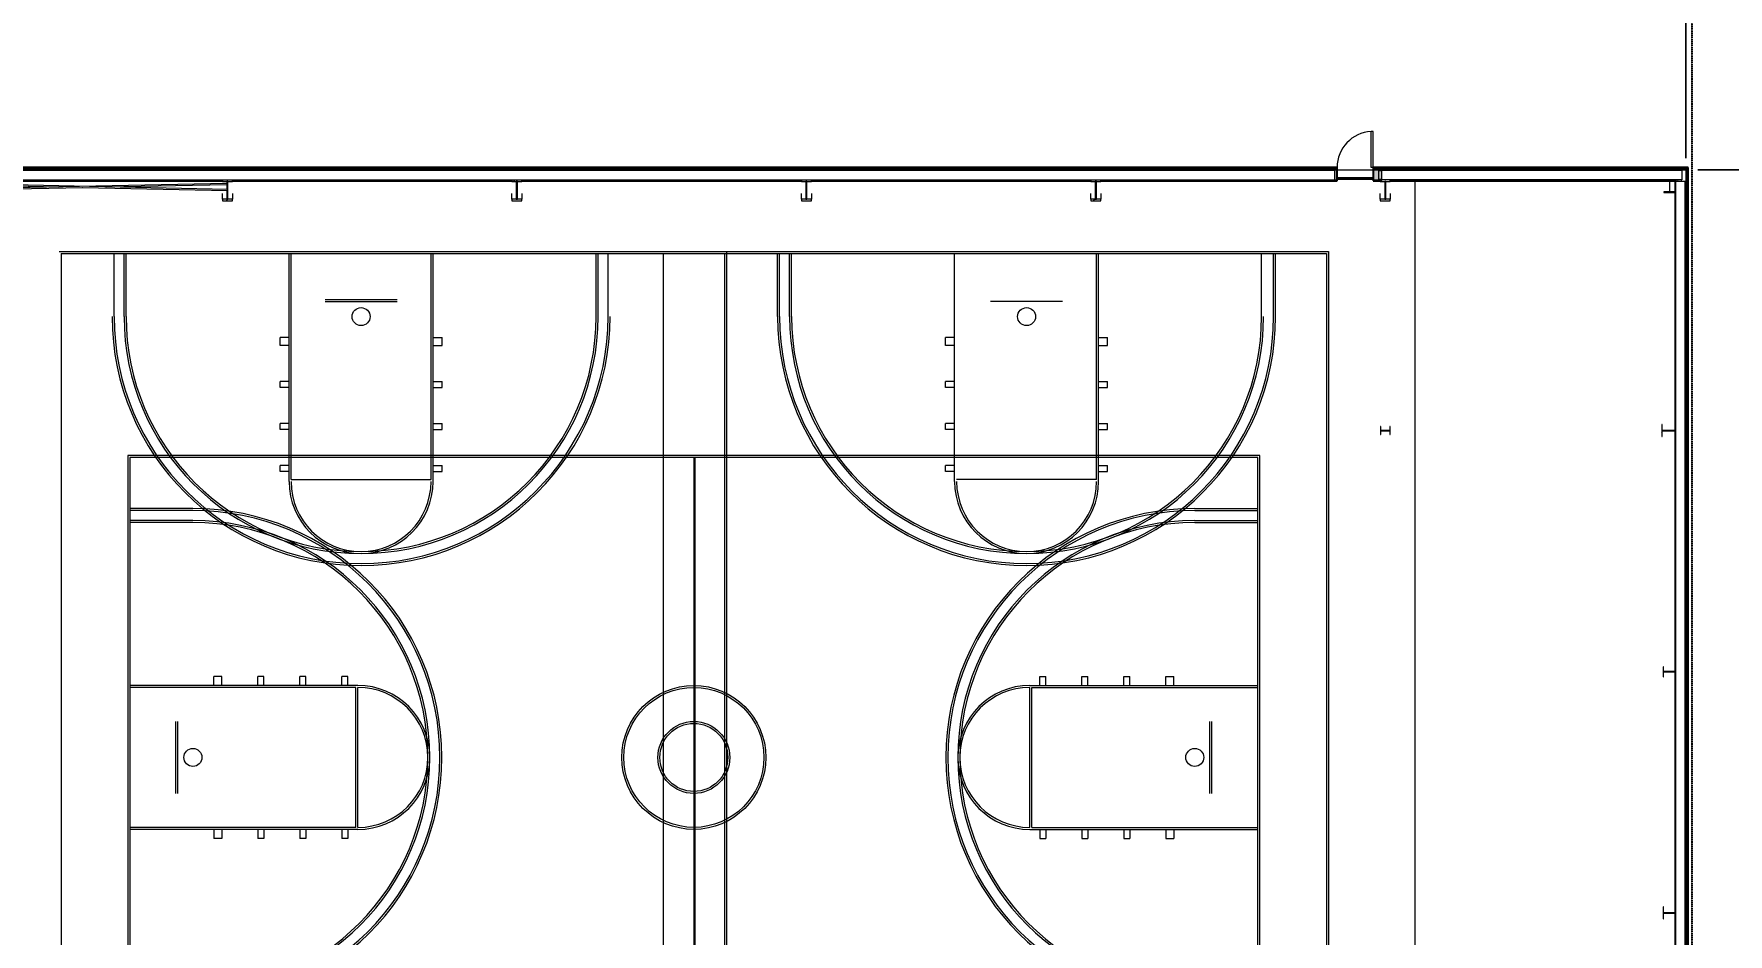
# Model space of a CAD drawing. Header units: inches. Extents: x 1 to 27263, y -26002 to 5769.
# Drawn here: x 24629 to 26324, y -21889 to -20988 of the extents above; entities that cross this region are included whole.
import ezdxf

# ---------------------------------------------------------------- set-up
doc = ezdxf.new("R2010")
doc.units = ezdxf.units.IN
doc.header["$MEASUREMENT"] = 0
doc.linetypes.add('Hidden', pattern=[0.28125, 0.1875, -0.09375])
for name, color, linetype, lineweight in [('A-ANNO-DIMS', 211, 'Continuous', 9), ('A-ANNO-DIMS-256', 211, 'Continuous', 9), ('A-DOOR', 31, 'Continuous', 9), ('A-FLOR', 192, 'Continuous', 9), ('A-FLOR-OTLN', 90, 'Continuous', 9), ('A-PROP-SBCK', 71, 'Hidden', 25), ('A-WALL', 113, 'Continuous', 9), ('A-WALL-PATT', 111, 'Continuous', 25), ('L-SITE-WALL', 31, 'Continuous', 9), ('S-BEAM', 12, 'Continuous', 9), ('S-COLS', 52, 'Continuous', 9)]:
    doc.layers.add(name, color=color, linetype=linetype, lineweight=lineweight)
doc.styles.add('Arial_1', font='arial.ttf', dxfattribs={"height": 23.60479})
doc.dimstyles.new('Linear_-_3_32__Arial_1', dxfattribs={"dimscale": 12, "dimtxt": 24, "dimasz": 2.666667, "dimexe": 2, "dimexo": 1.333333, "dimgap": 1.333333, "dimtad": 1, "dimrnd": 0.25, "dimzin": 1, "dimdsep": 46, "dimlunit": 4, "dimtxsty": 'Arial_1', "dimblk1": 'OBLIQUE', "dimblk2": 'OBLIQUE', "dimsah": 1, "dimcen": 0.09, "dimdle": 2, "dimazin": 0, "dimtfac": 1, "dimtdec": 4, "dimtix": 1, "dimtmove": 0, "dimatfit": 3, "dimfxl": 1, "dimtvp": 1, "dimtfill": 1, "dimfrac": 2, "dimtolj": 1, "dimtzin": 0, "dimarcsym": 2})
pattern_1 = [(161.57, (1.28, 1.28), (-10.24040374, -0.00056827), [0, -72.858, 8.09, 0]), (18.43, (-1.28, 1.28), (-10.24040374, 0.00056827), [0, -72.858, 8.09, 0]), (108.43, (1.28, 1.28), (5.1184649, -25.6019259), [24.282, -56.666]), (71.57, (-1.28, 1.28), (5.1184649, 25.6019259), [24.282, -56.666])]
pattern_2 = [(0, (0, 0), (0, 32), []), (90, (0, 0), (-32, 2e-15), [])]
pattern_3 = [(45, (0, 0), (-25.342707, 25.342707), []), (45, (0, 38.4), (-25.342707, 25.342707), [])]
pattern_4 = [(225, (25691.39, -22360.053), (25.342707, -25.342707), []), (225, (25691.39, -22398.453), (25.342707, -25.342707), [])]
pattern_5 = [(225, (25401.89, -22360.053), (25.342707, -25.342707), []), (225, (25401.89, -22398.453), (25.342707, -25.342707), [])]
pattern_6 = [(225, (24822.89, -22360.053), (25.342707, -25.342707), []), (225, (24822.89, -22398.453), (25.342707, -25.342707), [])]

# ---------------------------------------------------------------- blocks, each defined once
blk = doc.blocks.new('Struct_Xcel_Sports Complex_rvt-1-Site Plan - Phase 1')
at = {"layer": 'A-FLOR', "color": 7}
blk.add_line((25932.8, -21132.3), (25968.8, -21132.3), dxfattribs=at)
at = {"layer": 'L-SITE-WALL', "color": 7}
for p, q in [((25932.8, -21124.3), (25968.8, -21124.3)), ((25968.8, -21132.3), (25932.8, -21132.3))]:
    blk.add_line(p, q, dxfattribs=at)
blk = doc.blocks.new('Girt_Z - 10_D-1263488-Site Plan - Phase 1')
at = {"layer": 'S-BEAM'}
for p, q in [((25930.1, -21124.3), (23040.2, -21124.3)), ((25930.1, -21124.9), (23040.2, -21124.9)), ((25930.1, -21124.9), (23040.2, -21124.9)), ((25930.1, -21124.3), (25930.1, -21124.9)), ((25930.1, -21124.9), (25930.1, -21124.9)), ((25930.1, -21124.9), (25930.1, -21134.1)), ((23040.2, -21134.3), (25930.1, -21134.3)), ((25930.1, -21134.1), (25930.1, -21134.3))]:
    blk.add_line(p, q, dxfattribs=at)
blk = doc.blocks.new('columns and girder2 - one-1334686-Site Plan - Phase 1')
at = {"layer": 'S-BEAM'}
h = blk.add_hatch(dxfattribs=at)
h.set_pattern_fill('FP_16', color=256, style=0, pattern_type=2)
h.set_pattern_definition(pattern_4)
h.paths.add_polyline_path([(5, -0.5), (-5, -0.5), (-5, -2), (5, -2)], flags=0)
h.paths.add_polyline_path([(5, -17), (-5, -17), (-5, -18.5), (5, -18.5)], flags=0)
h.paths.add_polyline_path([(5, -1204.9), (-5, -1204.9), (-5, -1206.4), (5, -1206.4)], flags=0)
h.paths.add_polyline_path([(-5, -1224.3), (-5, -1225.8), (5, -1225.8), (5, -1224.3)], flags=0)
h = blk.add_hatch(dxfattribs=at)
h.set_pattern_fill('FP_16', color=256, style=0, pattern_type=2)
h.set_pattern_definition(pattern_4)
h.paths.add_polyline_path([(0.6, -2), (-0.6, -2), (-0.6, -17), (0.6, -17), (0.6, -14.3)], flags=0)
h.paths.add_polyline_path([(-0.6, -1206.4), (-0.6, -1224.3), (0.6, -1224.3), (0.6, -1206.4)], flags=0)
at = {"layer": 'S-BEAM', "lineweight": 15}
for p, q in [((-5, -0.5), (-5, -2)), ((-5, -2), (5, -2)), ((0.6, -2), (-0.6, -2)), ((-0.6, -2), (-0.6, -17)), ((0.6, -17), (0.6, -2)), ((5, -2), (5, -0.5)), ((5, -17), (-5, -17)), ((-5, -17), (-5, -18.5)), ((-5, -18.5), (5, -18.5)), ((-0.6, -17), (0.6, -17)), ((5, -18.5), (5, -17)), ((5, -1204.9), (-5, -1204.9)), ((-5, -1204.9), (-5, -1206.4)), ((-5, -1206.4), (5, -1206.4)), ((0.6, -1206.4), (-0.6, -1206.4)), ((-0.6, -1206.4), (-0.6, -1224.3)), ((0.6, -1224.3), (0.6, -1206.4)), ((5, -1206.4), (5, -1204.9)), ((5, -1224.3), (-5, -1224.3)), ((-5, -1224.3), (-5, -1225.8)), ((-0.6, -1224.3), (0.6, -1224.3)), ((5, -1225.8), (5, -1224.3))]:
    blk.add_line(p, q, dxfattribs=at)
at = {"layer": 'S-BEAM'}
for p, q in [((-5, -17), (-5, -10.4)), ((5, -10.4), (5, -17)), ((-5, -1212.1), (-5, -1206.4)), ((5, -1206.4), (5, -1212.1))]:
    blk.add_line(p, q, dxfattribs=at)
blk = doc.blocks.new('columns and girder2 - one-V24-Site Plan - Phase 1')
at = {"layer": 'S-BEAM'}
h = blk.add_hatch(dxfattribs=at)
h.set_pattern_fill('FP_17', color=256, style=0, pattern_type=2)
h.set_pattern_definition(pattern_5)
h.paths.add_polyline_path([(5, -0.5), (-5, -0.5), (-5, -2), (5, -2)], flags=0)
h.paths.add_polyline_path([(5, -17), (-5, -17), (-5, -18.5), (5, -18.5)], flags=0)
h.paths.add_polyline_path([(5, -1204.9), (-5, -1204.9), (-5, -1206.4), (5, -1206.4)], flags=0)
h.paths.add_polyline_path([(-5, -1224.3), (-5, -1225.8), (5, -1225.8), (5, -1224.3)], flags=0)
h = blk.add_hatch(dxfattribs=at)
h.set_pattern_fill('FP_17', color=256, style=0, pattern_type=2)
h.set_pattern_definition(pattern_5)
h.paths.add_polyline_path([(0.6, -2), (-0.6, -2), (-0.6, -17), (0.6, -17), (0.6, -14.3)], flags=0)
h.paths.add_polyline_path([(-0.6, -1206.4), (-0.6, -1224.3), (0.6, -1224.3), (0.6, -1206.4)], flags=0)
at = {"layer": 'S-BEAM', "lineweight": 15}
for p, q in [((-5, -0.5), (-5, -2)), ((-5, -2), (5, -2)), ((0.6, -2), (-0.6, -2)), ((-0.6, -2), (-0.6, -17)), ((0.6, -17), (0.6, -2)), ((5, -2), (5, -0.5)), ((5, -17), (-5, -17)), ((-5, -17), (-5, -18.5)), ((-5, -18.5), (5, -18.5)), ((-0.6, -17), (0.6, -17)), ((5, -18.5), (5, -17)), ((5, -1204.9), (-5, -1204.9)), ((-5, -1204.9), (-5, -1206.4)), ((-5, -1206.4), (5, -1206.4)), ((0.6, -1206.4), (-0.6, -1206.4)), ((-0.6, -1206.4), (-0.6, -1224.3)), ((0.6, -1224.3), (0.6, -1206.4)), ((5, -1206.4), (5, -1204.9)), ((5, -1224.3), (-5, -1224.3)), ((-5, -1224.3), (-5, -1225.8)), ((-0.6, -1224.3), (0.6, -1224.3)), ((5, -1225.8), (5, -1224.3))]:
    blk.add_line(p, q, dxfattribs=at)
at = {"layer": 'S-BEAM'}
for p, q in [((-5, -17), (-5, -10.4)), ((5, -10.4), (5, -17)), ((-5, -1212.1), (-5, -1206.4)), ((5, -1206.4), (5, -1212.1))]:
    blk.add_line(p, q, dxfattribs=at)
blk = doc.blocks.new('columns and girder2 - one-V25-Site Plan - Phase 1')
at = {"layer": 'S-BEAM'}
h = blk.add_hatch(dxfattribs=at)
h.set_pattern_fill('FP_18', color=256, style=0, pattern_type=2)
h.set_pattern_definition([(225, (25112.39, -22360.053), (25.342707, -25.342707), []), (225, (25112.39, -22398.453), (25.342707, -25.342707), [])])
h.paths.add_polyline_path([(-4, -0.5), (-5, -0.5), (-5, -2), (5, -2), (5, -0.5)], flags=0)
h.paths.add_polyline_path([(5, -17), (-5, -17), (-5, -18.5), (5, -18.5)], flags=0)
h.paths.add_polyline_path([(5, -1204.9), (-5, -1204.9), (-5, -1206.4), (5, -1206.4)], flags=0)
h.paths.add_polyline_path([(-5, -1224.3), (-5, -1225.8), (5, -1225.8), (5, -1224.3)], flags=0)
at = {"layer": 'S-BEAM', "lineweight": 15}
for p, q in [((-4, -0.5), (-5, -0.5)), ((-5, -0.5), (-5, -2)), ((-5, -2), (5, -2)), ((0.6, -2), (-0.6, -2)), ((-0.6, -2), (-0.6, -17)), ((0.6, -17), (0.6, -2)), ((5, -2), (5, -0.5)), ((5, -17), (-5, -17)), ((-5, -17), (-5, -18.5)), ((-5, -18.5), (5, -18.5)), ((-0.6, -17), (0.6, -17)), ((5, -18.5), (5, -17)), ((5, -1204.9), (-5, -1204.9)), ((-5, -1204.9), (-5, -1206.4)), ((-5, -1206.4), (5, -1206.4)), ((0.6, -1206.4), (-0.6, -1206.4)), ((-0.6, -1206.4), (-0.6, -1224.3)), ((0.6, -1224.3), (0.6, -1206.4)), ((5, -1206.4), (5, -1204.9)), ((5, -1224.3), (-5, -1224.3)), ((-5, -1224.3), (-5, -1225.8)), ((-0.6, -1224.3), (0.6, -1224.3)), ((5, -1225.8), (5, -1224.3))]:
    blk.add_line(p, q, dxfattribs=at)
at = {"layer": 'S-BEAM'}
for p, q in [((-5, -17), (-5, -10.4)), ((5, -10.4), (5, -17)), ((-5, -1212.1), (-5, -1206.4)), ((5, -1206.4), (5, -1212.1))]:
    blk.add_line(p, q, dxfattribs=at)
blk = doc.blocks.new('columns and girder2 - one-V26-Site Plan - Phase 1')
at = {"layer": 'S-BEAM'}
h = blk.add_hatch(dxfattribs=at)
h.set_pattern_fill('FP_19', color=256, style=0, pattern_type=2)
h.set_pattern_definition(pattern_6)
h.paths.add_polyline_path([(5, -0.5), (-5, -0.5), (-5, -2), (5, -2)], flags=0)
h.paths.add_polyline_path([(-5, -17), (-5, -18.5), (5, -18.5), (5, -17)], flags=0)
h.paths.add_polyline_path([(-5, -1204.9), (-5, -1206.4), (5, -1206.4), (5, -1204.9)], flags=0)
h.paths.add_polyline_path([(-5, -1224.3), (-5, -1225.8), (5, -1225.8), (5, -1224.3)], flags=0)
h = blk.add_hatch(dxfattribs=at)
h.set_pattern_fill('FP_19', color=256, style=0, pattern_type=2)
h.set_pattern_definition(pattern_6)
h.paths.add_polyline_path([(-0.6, -2), (-0.6, -17), (0.6, -17), (0.6, -5.7), (0.2, -5.6), (0.2, -5.6), (-0.2, -5.6), (-0.3, -5.4), (-0.2, -4.8), (-0.2, -4.8), (0, -4.7), (0.6, -4.7), (0.6, -2), (0, -2)], flags=0)
h.paths.add_polyline_path([(0, -1206.4), (-0.6, -1206.4), (-0.6, -1224.3), (0.6, -1224.3), (0.6, -1216.2), (-0.1, -1216.2), (-0.3, -1216.1), (-0.3, -1215.5), (-0.3, -1215.4), (0, -1215.2), (0.6, -1215.2), (0.6, -1206.4), (0.3, -1206.4)], flags=0)
at = {"layer": 'S-BEAM', "lineweight": 15}
for p, q in [((-5, -0.5), (-5, -2)), ((-5, -2), (5, -2)), ((0.6, -2), (-0.6, -2)), ((-0.6, -2), (-0.6, -17)), ((0.6, -4.7), (0.6, -2)), ((0.6, -17), (0.6, -5.7)), ((5, -2), (5, -0.5)), ((5, -17), (-5, -17)), ((-5, -17), (-5, -18.5)), ((-5, -18.5), (5, -18.5)), ((-0.6, -17), (0.6, -17)), ((5, -18.5), (5, -17)), ((5, -1204.9), (-5, -1204.9)), ((-5, -1204.9), (-5, -1206.4)), ((-5, -1206.4), (5, -1206.4)), ((0.6, -1206.4), (-0.6, -1206.4)), ((-0.6, -1206.4), (-0.6, -1224.3)), ((0.6, -1215.2), (0.6, -1206.4)), ((0.6, -1224.3), (0.6, -1216.2)), ((5, -1206.4), (5, -1204.9)), ((5, -1224.3), (-5, -1224.3)), ((-5, -1224.3), (-5, -1225.8)), ((-0.6, -1224.3), (0.6, -1224.3)), ((5, -1225.8), (5, -1224.3))]:
    blk.add_line(p, q, dxfattribs=at)
at = {"layer": 'S-BEAM'}
for p, q in [((-5, -17), (-5, -10.4)), ((5, -10.4), (5, -17)), ((-5, -1212.1), (-5, -1206.4)), ((5, -1206.4), (5, -1212.1))]:
    blk.add_line(p, q, dxfattribs=at)
blk = doc.blocks.new('columns and girder2 - one-V33-Site Plan - Phase 1')
at = {"layer": 'S-BEAM'}
h = blk.add_hatch(dxfattribs=at)
h.set_pattern_fill('FP_26', color=256, style=0, pattern_type=2)
h.set_pattern_definition([(225, (25980.89, -22360.053), (25.342707, -25.342707), []), (225, (25980.89, -22398.453), (25.342707, -25.342707), [])])
h.paths.add_polyline_path([(5, -0.5), (-5, -0.5), (-5, -2), (5, -2)], flags=0)
h.paths.add_polyline_path([(-5, -17), (-5, -18.5), (5, -18.5), (5, -17)], flags=0)
h.paths.add_polyline_path([(5, -1204.9), (-5, -1204.9), (-5, -1206.4), (5, -1206.4)], flags=0)
h.paths.add_polyline_path([(3.5, -1224.3), (-5, -1224.3), (-5, -1225.8), (5, -1225.8), (5, -1224.3)], flags=0)
at = {"layer": 'S-BEAM', "lineweight": 15}
for p, q in [((5, -0.5), (-5, -0.5)), ((-5, -0.5), (-5, -2)), ((-5, -2), (5, -2)), ((0.6, -2), (-0.6, -2)), ((-0.6, -2), (-0.6, -17)), ((0.6, -17), (0.6, -2)), ((5, -2), (5, -0.5)), ((5, -17), (-5, -17)), ((-5, -17), (-5, -18.5)), ((-5, -18.5), (5, -18.5)), ((-0.6, -17), (0.6, -17)), ((5, -18.5), (5, -17)), ((5, -1204.9), (-5, -1204.9)), ((-5, -1204.9), (-5, -1206.4)), ((-5, -1206.4), (5, -1206.4)), ((0.6, -1206.4), (-0.6, -1206.4)), ((-0.6, -1206.4), (-0.6, -1224.3)), ((0.6, -1224.3), (0.6, -1206.4)), ((5, -1206.4), (5, -1204.9)), ((5, -1224.3), (-5, -1224.3)), ((-5, -1224.3), (-5, -1225.8)), ((-0.6, -1224.3), (0.6, -1224.3)), ((3.5, -1225.8), (5, -1225.8)), ((5, -1225.8), (5, -1224.3))]:
    blk.add_line(p, q, dxfattribs=at)
at = {"layer": 'S-BEAM'}
for p, q in [((-5, -17), (-5, -10.4)), ((5, -10.4), (5, -17)), ((-5, -1212.1), (-5, -1206.4)), ((5, -1206.4), (5, -1212.1))]:
    blk.add_line(p, q, dxfattribs=at)
blk = doc.blocks.new('Single-Flush - 36_ x 96_-1048073-Site Plan - Phase 1')
at = {"layer": 'A-DOOR', "lineweight": 13}
for p, q in [((16, 6.6), (16, 42.6)), ((18, 42.6), (16, 42.6)), ((18, 6.6), (18, 42.6)), ((18, 6.6), (16, 6.6))]:
    blk.add_line(p, q, dxfattribs=at)
at = {"layer": 'A-DOOR'}
blk.add_arc((18, 6.6), 36.1, 93.1789, 180, dxfattribs=at)
blk = doc.blocks.new('Girt_Z - 10_D-1263507-Site Plan - Phase 1')
at = {"layer": 'S-BEAM'}
for p, q in [((25977.4, -21124.9), (25977.4, -21124.3)), ((25977.4, -21124.3), (26277.3, -21124.3)), ((25977.4, -21134.3), (25977.4, -21124.9)), ((25977.4, -21124.9), (25977.4, -21124.9)), ((26277.3, -21124.9), (25977.4, -21124.9)), ((26277.3, -21124.9), (25977.4, -21124.9)), ((26277.3, -21124.3), (26277.3, -21124.9)), ((26277.3, -21124.9), (26277.3, -21124.9)), ((26277.3, -21124.9), (26277.3, -21134.3)), ((26277.3, -21134.3), (25977.4, -21134.3))]:
    blk.add_line(p, q, dxfattribs=at)
blk = doc.blocks.new('Girt_Z - 10_D-1236892-Site Plan - Phase 1')
at = {"layer": 'S-BEAM'}
for p, q in [((26271.4, -21135.6), (26280.7, -21135.6)), ((26271.4, -22359.6), (26271.4, -21135.6)), ((26280.7, -21135.6), (26280.8, -21135.6)), ((26280.7, -22359.6), (26280.7, -21135.6)), ((26280.8, -21135.6), (26281.4, -21135.6)), ((26280.8, -22359.6), (26280.8, -21135.6)), ((26281.4, -21135.6), (26281.4, -22359.6)), ((26280.7, -22359.6), (26271.4, -22359.6)), ((26280.8, -22359.6), (26280.7, -22359.6)), ((26281.4, -22359.6), (26280.8, -22359.6))]:
    blk.add_line(p, q, dxfattribs=at)
blk = doc.blocks.new('Round Bar - 1_-1262143-Site Plan - Phase 1')
at = {"layer": 'S-BEAM'}
for p, q in [((24822.3, -21137.8), (24533.7, -21143.8)), ((24533.7, -21144.8), (24678.5, -21141.8)), ((24702.2, -21141.3), (24822.3, -21138.8))]:
    blk.add_line(p, q, dxfattribs=at)
for start_param, end_param in [(0, 3.141593), (3.141593, 6.283185)]:
    blk.add_ellipse((24533.7, -21144.3), major_axis=(-0.01, 0.5), ratio=0.802206, start_param=start_param, end_param=end_param, dxfattribs=at)
blk = doc.blocks.new('Round Bar - 1_-1262172-Site Plan - Phase 1')
at = {"layer": 'S-BEAM'}
for p, q in [((24822.9, -21143.8), (24534, -21137.8)), ((24534, -21138.8), (24654.4, -21141.3)), ((24677.9, -21141.8), (24822.9, -21144.8))]:
    blk.add_line(p, q, dxfattribs=at)
for start_param, end_param in [(0, 3.141593), (3.141593, 6.283185)]:
    blk.add_ellipse((24822.9, -21144.3), major_axis=(0.01, 0.5), ratio=0.802206, start_param=start_param, end_param=end_param, dxfattribs=at)
blk = doc.blocks.new('DIMBLOCK82-Site Plan - Phase 1')
at = {"layer": 'A-ANNO-DIMS-256'}
for p, q in [((22781.4, -20883.6), (22781.4, -20384.3)), ((26281.4, -21112.4), (26281.4, -20384.3)), ((22781.4, -20408.3), (26281.4, -20408.3)), ((22781.4, -20408.3), (22781.4, -20883.6)), ((26281.4, -20408.3), (26281.4, -21112.4))]:
    blk.add_line(p, q, dxfattribs=at)
at = {"layer": 'A-ANNO-DIMS-256', "lineweight": 50}
for p, q in [((22781.4, -20408.3), (22797.4, -20392.3)), ((26281.4, -20408.3), (26297.4, -20392.3)), ((22781.4, -20408.3), (22765.4, -20424.3)), ((26281.4, -20408.3), (26265.4, -20424.3))]:
    blk.add_line(p, q, dxfattribs=at)
at = {"layer": 'A-ANNO-DIMS-256', "color": 0, "insert": (24471.4, -20361.7), "char_height": 23.6, "width": 144, "attachment_point": 1, "line_spacing_factor": 0.938532, "style": 'Arial_1', "bg_fill": 3, "box_fill_scale": 1.25, "bg_fill_color": 0, "bg_fill_transparency": 0}
blk.add_mtext('291\' - 8"', dxfattribs=at)
blk = doc.blocks.new('_Oblique')
at = {"color": 0, "linetype": 'ByBlock', "lineweight": -2}
blk.add_line((-0.5, -0.5), (0.5, 0.5), dxfattribs=at)
blk = doc.blocks.new('DIMBLOCK83-Site Plan - Phase 1')
at = {"layer": 'A-ANNO-DIMS-256'}
for p, q in [((26281.4, -21112.4), (26281.4, -20384.3)), ((26281.4, -20408.3), (27031.5, -20408.3)), ((26281.4, -20408.3), (26281.4, -21112.4)), ((27007.5, -20401.7), (27007.5, -20432.3)), ((27007.5, -20408.3), (27007.5, -20401.7))]:
    blk.add_line(p, q, dxfattribs=at)
at = {"layer": 'A-ANNO-DIMS-256', "lineweight": 50}
for p, q in [((26281.4, -20408.3), (26297.4, -20392.3)), ((27007.5, -20408.3), (27023.5, -20392.3)), ((26281.4, -20408.3), (26265.4, -20424.3)), ((27007.5, -20408.3), (26991.5, -20424.3))]:
    blk.add_line(p, q, dxfattribs=at)
at = {"layer": 'A-ANNO-DIMS-256', "color": 0, "insert": (26566.2, -20361.7), "char_height": 23.605, "width": 187.865, "attachment_point": 1, "line_spacing_factor": 0.938532, "style": 'Arial_1', "bg_fill": 3, "box_fill_scale": 1.25, "bg_fill_color": 0, "bg_fill_transparency": 0}
blk.add_mtext('60\' - 6 1/4"', dxfattribs=at)
blk = doc.blocks.new('DIMBLOCK87-Site Plan - Phase 1')
at = {"layer": 'A-ANNO-DIMS-256', "lineweight": 50}
for p, q in [((27239, -21124.3), (27223, -21108.3)), ((27239, -21124.3), (27255, -21140.3)), ((27239, -22798.8), (27223, -22782.8)), ((27239, -22798.8), (27255, -22814.8))]:
    blk.add_line(p, q, dxfattribs=at)
at = {"layer": 'A-ANNO-DIMS-256'}
for p, q in [((26293.3, -21124.3), (27263, -21124.3)), ((27239, -21124.3), (26293.3, -21124.3)), ((27239, -22822.8), (27239, -21124.3)), ((26300.9, -22798.8), (27263, -22798.8)), ((27239, -22798.8), (26300.9, -22798.8))]:
    blk.add_line(p, q, dxfattribs=at)
at = {"layer": 'A-ANNO-DIMS-256', "color": 0, "insert": (27192.3, -22048.9), "char_height": 23.605, "width": 209.575, "attachment_point": 1, "rotation": 90, "line_spacing_factor": 0.938532, "style": 'Arial_1', "bg_fill": 3, "box_fill_scale": 1.25, "bg_fill_color": 0, "bg_fill_transparency": 0}
blk.add_mtext('139\' - 6 1/2"', dxfattribs=at)
blk = doc.blocks.new('DIMBLOCK88-Site Plan - Phase 1')
at = {"layer": 'A-ANNO-DIMS-256'}
for p, q in [((27239, -21124.3), (27239, -19174.2)), ((27023.5, -19198.2), (27263, -19198.2)), ((27239, -19198.2), (27023.5, -19198.2)), ((26293.3, -21124.3), (27263, -21124.3)), ((27239, -21124.3), (26293.3, -21124.3))]:
    blk.add_line(p, q, dxfattribs=at)
at = {"layer": 'A-ANNO-DIMS-256', "lineweight": 50}
for p, q in [((27239, -19198.2), (27223, -19182.2)), ((27239, -19198.2), (27255, -19214.2)), ((27239, -21124.3), (27223, -21108.3)), ((27239, -21124.3), (27255, -21140.3))]:
    blk.add_line(p, q, dxfattribs=at)
at = {"layer": 'A-ANNO-DIMS-256', "color": 0, "insert": (27192.3, -20221.2), "char_height": 23.6, "width": 144, "attachment_point": 1, "rotation": 90, "line_spacing_factor": 0.938532, "style": 'Arial_1', "bg_fill": 3, "box_fill_scale": 1.25, "bg_fill_color": 0, "bg_fill_transparency": 0}
blk.add_mtext('160\' - 6"', dxfattribs=at)

msp = doc.modelspace()

# ---------------------------------------------------------------- hatches: boundary and pattern name
at = {"layer": 'A-WALL-PATT', "lineweight": 9}
h = msp.add_hatch(dxfattribs=at)
h.set_pattern_fill('FP_12', color=256, style=0, pattern_type=2)
h.set_pattern_definition(pattern_2)
h.paths.add_polyline_path([(25981.015225, -21124.30281), (25981.015225, -21123.30281), (25968.765225, -21123.30281), (25968.765225, -21124.30281), (25977.405225, -21124.30281)], flags=0)
h.paths.add_polyline_path([(22771.389225, -21124.30281), (22773.390225, -21124.30281), (22773.390225, -21123.30281), (22770.639225, -21123.30281), (22770.639225, -21124.30281)], flags=0)
h.paths.add_polyline_path([(22791.390225, -21124.30281), (22847.765225, -21124.30281), (22847.765225, -21123.30281), (22781.390225, -21123.30281), (22781.390225, -21124.30281)], flags=0)
h.paths.add_polyline_path([(23037.515225, -21124.30281), (25932.765225, -21124.30281), (25932.765225, -21123.30281), (23037.515225, -21123.30281)], flags=0)
h.paths.add_polyline_path([(22919.765225, -21124.30281), (22929.515225, -21124.30281), (22929.515225, -21123.30281), (22919.765225, -21123.30281)], flags=0)
h = msp.add_hatch(dxfattribs=at)
h.set_pattern_fill('FP_10', color=256, style=0, pattern_type=2)
h.set_pattern_definition(pattern_1)
h.paths.add_polyline_path([(22773.390225, -21134.30281), (22773.390225, -21124.30281), (22771.389225, -21124.30281), (22771.389225, -21134.30281)], flags=0)
h.paths.add_polyline_path([(22919.765225, -21134.30281), (22929.515225, -21134.30281), (22929.515225, -21124.30281), (22919.765225, -21124.30281)], flags=0)
h.paths.add_polyline_path([(23040.155225, -21134.30281), (23040.155225, -21124.30281), (23037.515225, -21124.412185), (23037.515226, -21134.30281)], flags=0)
h.paths.add_polyline_path([(22847.765225, -21134.30281), (22847.765225, -21124.30281), (22842.125225, -21124.412185), (22842.125225, -21134.30281)], flags=0)
h.paths.add_polyline_path([(25968.765225, -21134.30281), (25977.405225, -21134.193437), (25977.405225, -21124.302812), (25968.765228, -21124.302812), (25968.765225, -21134.193437)], flags=0)
h.paths.add_polyline_path([(22791.390225, -21134.30281), (22791.390225, -21124.30281), (22781.390225, -21124.30281), (22781.390225, -21134.30281)], flags=0)
h.paths.add_polyline_path([(25932.765225, -21134.30281), (25932.765225, -21124.30281), (25930.125225, -21124.412185), (25930.125225, -21134.30281)], flags=0)
h = msp.add_hatch(dxfattribs=at)
h.set_pattern_fill('FP_12', color=256, style=0, pattern_type=2)
h.set_pattern_definition(pattern_2)
h.paths.add_polyline_path([(26282.390225, -21124.30281), (26282.390225, -21123.30281), (25981.015225, -21123.30281), (25981.015225, -21124.30281), (26281.390225, -21124.30281)], flags=0)
h = msp.add_hatch(dxfattribs=at)
h.set_pattern_fill('FP_10', color=256, style=0, pattern_type=2)
h.set_pattern_definition(pattern_1)
h.paths.add_polyline_path([(26281.390225, -21134.30281), (26281.390225, -21124.30281), (26277.265225, -21124.412187), (26277.265225, -21134.30281), (26279.947749, -21134.30281)], flags=0)
h = msp.add_hatch(dxfattribs=at)
h.set_pattern_fill('FP_12', color=256, style=0, pattern_type=2)
h.set_pattern_definition(pattern_2)
h.paths.add_polyline_path([(26281.390225, -22233.67781), (26282.390225, -22233.67781), (26282.390225, -21124.30281), (26281.390225, -21124.30281), (26281.390225, -21700.602101)], flags=0)
h = msp.add_hatch(dxfattribs=at)
h.set_pattern_fill('FP_10', color=256, style=0, pattern_type=2)
h.set_pattern_definition(pattern_1)
h.paths.add_polyline_path([(26281.28085, -21135.55281), (26281.390225, -21135.55281), (26281.390225, -21134.30281), (26271.390225, -21134.302812), (26271.4996, -21135.55281), (26281.269448, -21135.55281)], flags=0)
at = {"layer": 'S-COLS'}
h = msp.add_hatch(dxfattribs=at)
h.set_pattern_fill('FP_8', color=256, style=0, pattern_type=2)
h.set_pattern_definition(pattern_3)
h.paths.add_polyline_path([(25974.015225, -21134.30281), (25976.905225, -21134.302808), (25976.777524, -21133.994512), (25976.469225, -21133.86681), (25974.541225, -21133.561445), (25974.541225, -21125.044176), (25976.777524, -21124.611109), (25976.905225, -21124.30281), (25974.015225, -21124.30281)], flags=0)
h = msp.add_hatch(dxfattribs=at)
h.set_pattern_fill('FP_8', color=256, style=0, pattern_type=2)
h.set_pattern_definition(pattern_3)
h.paths.add_polyline_path([(26259.390225, -21146.80281), (26271.390225, -21146.80281), (26271.390225, -21146.369217), (26266.226163, -21146.369217), (26265.737265, -21146.166708), (26265.534757, -21145.67781), (26265.534757, -21135.42781), (26265.737265, -21134.938912), (26266.226163, -21134.736404), (26271.390225, -21134.736404), (26271.390203, -21134.302812), (26259.390225, -21134.302812), (26259.390225, -21134.736404), (26264.554288, -21134.736404), (26265.043186, -21134.938912), (26265.245694, -21135.42781), (26265.245694, -21145.67781), (26265.043186, -21146.166708), (26264.554288, -21146.369217), (26259.390225, -21146.369217)], flags=0)
h = msp.add_hatch(dxfattribs=at)
h.set_pattern_fill('FP_8', color=256, style=0, pattern_type=2)
h.set_pattern_definition(pattern_3)
h.paths.add_polyline_path([(26257.390225, -21391.05281), (26257.823819, -21391.05281), (26257.823819, -21385.888748), (26258.026327, -21385.39985), (26258.515225, -21385.197342), (26270.265225, -21385.197342), (26270.754123, -21385.39985), (26270.956632, -21385.888748), (26270.956632, -21391.05281), (26271.390225, -21391.05281), (26271.390225, -21379.05281), (26270.956632, -21379.05281), (26270.956632, -21384.216873), (26270.754123, -21384.705771), (26270.265225, -21384.908279), (26258.515225, -21384.908279), (26258.026327, -21384.705771), (26257.823819, -21384.216873), (26257.823819, -21379.05281), (26257.390225, -21379.05281)], flags=0)
h = msp.add_hatch(dxfattribs=at)
h.set_pattern_fill('FP_8', color=256, style=0, pattern_type=2)
h.set_pattern_definition(pattern_3)
h.paths.add_polyline_path([(26270.956632, -21631.30281), (26271.390225, -21631.30281), (26271.390225, -21621.30281), (26270.956632, -21621.30281), (26270.956632, -21625.466873), (26270.754123, -21625.955771), (26270.265225, -21626.158279), (26259.765225, -21626.158279), (26259.276327, -21625.955771), (26259.073819, -21625.466873), (26259.073819, -21621.30281), (26258.640225, -21621.30281), (26258.640225, -21631.30281), (26259.073819, -21631.30281), (26259.073819, -21627.138748), (26259.276327, -21626.64985), (26259.765225, -21626.447342), (26270.265225, -21626.447342), (26270.754123, -21626.64985), (26270.956632, -21627.138748)], flags=0)

# ---------------------------------------------------------------- linework, layer by layer
at = {"layer": 'A-FLOR'}
for p, q in [((25968.765225, -21133.80281), (25932.765225, -21133.80281)), ((26010.640225, -22266.05281), (26010.640225, -21135.05281))]:
    msp.add_line(p, q, dxfattribs=at)
at = {"layer": 'A-FLOR-OTLN'}
for p, q in [((24654.611661, -21206.05281), (25924.16879, -21206.05281)), ((24656.611661, -21208.05281), (24656.611661, -22216.05281)), ((24656.611661, -21208.05281), (25922.16879, -21208.05281)), ((24709.611661, -21271.05281), (24709.611661, -21208.05281)), ((24719.611661, -21271.05281), (24719.611661, -21208.05281)), ((24721.611661, -21271.05281), (24721.611661, -21208.05281)), ((24884.611661, -21436.05281), (24884.611661, -21208.05281)), ((24886.611661, -21434.05281), (24886.611661, -21208.05281)), ((25026.611661, -21434.05281), (25026.611661, -21208.05281)), ((25028.611661, -21436.05281), (25028.611661, -21208.05281)), ((25191.611661, -21271.05281), (25191.611661, -21208.05281)), ((25193.611661, -21271.05281), (25193.611661, -21208.05281)), ((25203.611661, -21271.05281), (25203.611661, -21208.05281)), ((25258.611661, -21208.05281), (25258.611661, -22216.05281)), ((25320.16879, -21208.05281), (25320.16879, -22216.05281)), ((25322.16879, -21206.05281), (25322.16879, -22218.05281)), ((25373.16879, -21271.05281), (25373.16879, -21208.05281)), ((25375.16879, -21271.05281), (25375.16879, -21208.05281)), ((25385.16879, -21271.05281), (25385.16879, -21208.05281)), ((25387.16879, -21271.05281), (25387.16879, -21208.05281)), ((25550.16879, -21436.05281), (25550.16879, -21208.05281)), ((25692.16879, -21434.05281), (25692.16879, -21208.05281)), ((25694.16879, -21436.05281), (25694.16879, -21208.05281)), ((25857.16879, -21271.05281), (25857.16879, -21208.05281)), ((25869.16879, -21271.05281), (25869.16879, -21208.05281)), ((25871.16879, -21271.05281), (25871.16879, -21208.05281)), ((25922.16879, -21208.05281), (25922.16879, -22216.05281)), ((25924.16879, -21206.05281), (25924.16879, -22218.05281)), ((24920.611661, -21254.05281), (24992.611661, -21254.05281)), ((24920.611661, -21256.05281), (24992.611661, -21256.05281)), ((25658.16879, -21256.05281), (25586.16879, -21256.05281)), ((24884.611661, -21292.05281), (24875.611661, -21292.05281)), ((24875.611661, -21300.05281), (24875.611661, -21292.05281)), ((25028.611661, -21292.05281), (25037.611661, -21292.05281)), ((25037.611661, -21300.05281), (25037.611661, -21292.05281)), ((25550.16879, -21292.05281), (25541.16879, -21292.05281)), ((25541.16879, -21300.05281), (25541.16879, -21292.05281)), ((25694.16879, -21292.05281), (25703.16879, -21292.05281)), ((25703.16879, -21300.05281), (25703.16879, -21292.05281)), ((24884.611661, -21300.05281), (24875.611661, -21300.05281)), ((25028.611661, -21300.05281), (25037.611661, -21300.05281)), ((25550.16879, -21300.05281), (25541.16879, -21300.05281)), ((25694.16879, -21300.05281), (25703.16879, -21300.05281)), ((24884.611661, -21336.05281), (24875.611661, -21336.05281)), ((24875.611661, -21342.05281), (24875.611661, -21336.05281)), ((24884.611661, -21342.05281), (24875.611661, -21342.05281)), ((25028.611661, -21336.05281), (25037.611661, -21336.05281)), ((25028.611661, -21342.05281), (25037.611661, -21342.05281)), ((25037.611661, -21342.05281), (25037.611661, -21336.05281)), ((25550.16879, -21336.05281), (25541.16879, -21336.05281)), ((25541.16879, -21342.05281), (25541.16879, -21336.05281)), ((25550.16879, -21342.05281), (25541.16879, -21342.05281)), ((25694.16879, -21336.05281), (25703.16879, -21336.05281)), ((25694.16879, -21342.05281), (25703.16879, -21342.05281)), ((25703.16879, -21342.05281), (25703.16879, -21336.05281)), ((24884.611661, -21378.05281), (24875.611661, -21378.05281)), ((24875.611661, -21384.05281), (24875.611661, -21378.05281)), ((25028.611661, -21378.05281), (25037.611661, -21378.05281)), ((25037.611661, -21384.05281), (25037.611661, -21378.05281)), ((25550.16879, -21378.05281), (25541.16879, -21378.05281)), ((25541.16879, -21384.05281), (25541.16879, -21378.05281)), ((25694.16879, -21378.05281), (25703.16879, -21378.05281)), ((25703.16879, -21384.05281), (25703.16879, -21378.05281)), ((24884.611661, -21384.05281), (24875.611661, -21384.05281)), ((25028.611661, -21384.05281), (25037.611661, -21384.05281)), ((25550.16879, -21384.05281), (25541.16879, -21384.05281)), ((25694.16879, -21384.05281), (25703.16879, -21384.05281)), ((25855.390225, -21410.05281), (24723.390225, -21410.05281)), ((24723.390225, -21410.05281), (24723.390225, -22014.05281)), ((24725.390225, -21412.05281), (24725.390225, -22012.05281)), ((25853.390225, -21412.05281), (24725.390225, -21412.05281)), ((25289.390225, -21412.05281), (25289.390225, -22012.05281)), ((25290.390225, -21412.05281), (25290.390225, -22012.05281)), ((25853.390225, -22012.05281), (25853.390225, -21412.05281)), ((25855.390225, -22014.05281), (25855.390225, -21410.05281)), ((24884.611661, -21420.05281), (24875.611661, -21420.05281)), ((24875.611661, -21426.05281), (24875.611661, -21420.05281)), ((24884.611661, -21426.05281), (24875.611661, -21426.05281)), ((25028.611661, -21420.05281), (25037.611661, -21420.05281)), ((25028.611661, -21426.05281), (25037.611661, -21426.05281)), ((25037.611661, -21426.05281), (25037.611661, -21420.05281)), ((25550.16879, -21420.05281), (25541.16879, -21420.05281)), ((25541.16879, -21426.05281), (25541.16879, -21420.05281)), ((25550.16879, -21426.05281), (25541.16879, -21426.05281)), ((25694.16879, -21420.05281), (25703.16879, -21420.05281)), ((25694.16879, -21426.05281), (25703.16879, -21426.05281)), ((25703.16879, -21426.05281), (25703.16879, -21420.05281)), ((24886.611661, -21434.05281), (25026.611661, -21434.05281)), ((25692.16879, -21434.05281), (25552.16879, -21434.05281)), ((24788.390225, -21463.05281), (24725.390225, -21463.05281)), ((24788.390225, -21465.05281), (24725.390225, -21465.05281)), ((25790.390225, -21463.05281), (25853.390225, -21463.05281)), ((25790.390225, -21465.05281), (25853.390225, -21465.05281)), ((24788.390225, -21475.05281), (24725.390225, -21475.05281)), ((24788.390225, -21477.05281), (24725.390225, -21477.05281)), ((25790.390225, -21475.05281), (25853.390225, -21475.05281)), ((25790.390225, -21477.05281), (25853.390225, -21477.05281)), ((24809.390225, -21640.05281), (24809.390225, -21631.05281)), ((24817.390225, -21631.05281), (24809.390225, -21631.05281)), ((24817.390225, -21640.05281), (24817.390225, -21631.05281)), ((24853.390225, -21640.05281), (24853.390225, -21631.05281)), ((24859.390225, -21631.05281), (24853.390225, -21631.05281)), ((24859.390225, -21640.05281), (24859.390225, -21631.05281)), ((24895.390225, -21640.05281), (24895.390225, -21631.05281)), ((24901.390225, -21631.05281), (24895.390225, -21631.05281)), ((24901.390225, -21640.05281), (24901.390225, -21631.05281)), ((24937.390225, -21640.05281), (24937.390225, -21631.05281)), ((24943.390225, -21631.05281), (24937.390225, -21631.05281)), ((24943.390225, -21640.05281), (24943.390225, -21631.05281)), ((25635.390225, -21631.05281), (25641.390225, -21631.05281)), ((25635.390225, -21640.05281), (25635.390225, -21631.05281)), ((25641.390225, -21640.05281), (25641.390225, -21631.05281)), ((25677.390225, -21631.05281), (25683.390225, -21631.05281)), ((25677.390225, -21640.05281), (25677.390225, -21631.05281)), ((25683.390225, -21640.05281), (25683.390225, -21631.05281)), ((25719.390225, -21631.05281), (25725.390225, -21631.05281)), ((25719.390225, -21640.05281), (25719.390225, -21631.05281)), ((25725.390225, -21640.05281), (25725.390225, -21631.05281)), ((25761.390225, -21631.05281), (25769.390225, -21631.05281)), ((25761.390225, -21640.05281), (25761.390225, -21631.05281)), ((25769.390225, -21640.05281), (25769.390225, -21631.05281)), ((24953.390225, -21640.05281), (24725.390225, -21640.05281)), ((24951.390225, -21642.05281), (24725.390225, -21642.05281)), ((24951.390225, -21782.05281), (24951.390225, -21642.05281)), ((24953.390225, -21782.05281), (24953.390225, -21642.05281)), ((25625.390225, -21640.05281), (25853.390225, -21640.05281)), ((25625.390225, -21782.05281), (25625.390225, -21642.05281)), ((25627.390225, -21782.05281), (25627.390225, -21642.05281)), ((25627.390225, -21642.05281), (25853.390225, -21642.05281)), ((24771.390225, -21748.05281), (24771.390225, -21676.05281)), ((24773.390225, -21748.05281), (24773.390225, -21676.05281)), ((25805.390225, -21748.05281), (25805.390225, -21676.05281)), ((25807.390225, -21748.05281), (25807.390225, -21676.05281)), ((24951.390225, -21782.05281), (24725.390225, -21782.05281)), ((24953.390225, -21784.05281), (24725.390225, -21784.05281)), ((24809.390225, -21784.05281), (24809.390225, -21793.05281)), ((24817.390225, -21784.05281), (24817.390225, -21793.05281)), ((24853.390225, -21784.05281), (24853.390225, -21793.05281)), ((24859.390225, -21784.05281), (24859.390225, -21793.05281)), ((24895.390225, -21784.05281), (24895.390225, -21793.05281)), ((24901.390225, -21784.05281), (24901.390225, -21793.05281)), ((24937.390225, -21784.05281), (24937.390225, -21793.05281)), ((24943.390225, -21784.05281), (24943.390225, -21793.05281)), ((25625.390225, -21784.05281), (25853.390225, -21784.05281)), ((25627.390225, -21782.05281), (25853.390225, -21782.05281)), ((25635.390225, -21784.05281), (25635.390225, -21793.05281)), ((25641.390225, -21784.05281), (25641.390225, -21793.05281)), ((25677.390225, -21784.05281), (25677.390225, -21793.05281)), ((25683.390225, -21784.05281), (25683.390225, -21793.05281)), ((25719.390225, -21784.05281), (25719.390225, -21793.05281)), ((25725.390225, -21784.05281), (25725.390225, -21793.05281)), ((25761.390225, -21784.05281), (25761.390225, -21793.05281)), ((25769.390225, -21784.05281), (25769.390225, -21793.05281)), ((24817.390225, -21793.05281), (24809.390225, -21793.05281)), ((24859.390225, -21793.05281), (24853.390225, -21793.05281)), ((24901.390225, -21793.05281), (24895.390225, -21793.05281)), ((24943.390225, -21793.05281), (24937.390225, -21793.05281)), ((25635.390225, -21793.05281), (25641.390225, -21793.05281)), ((25677.390225, -21793.05281), (25683.390225, -21793.05281)), ((25719.390225, -21793.05281), (25725.390225, -21793.05281)), ((25761.390225, -21793.05281), (25769.390225, -21793.05281))]:
    msp.add_line(p, q, dxfattribs=at)
for centre, radius in [((24956.611661, -21271.05281), 9), ((25622.16879, -21271.05281), 9), ((25289.390225, -21712.05281), 72), ((25289.390225, -21712.05281), 70), ((25289.390225, -21712.05281), 36), ((25289.390225, -21712.05281), 34), ((24788.390225, -21712.05281), 9), ((25790.390225, -21712.05281), 9)]:
    msp.add_circle(centre, radius, dxfattribs=at)
for centre, radius, start, end in [((24956.611661, -21271.05281), 249, 180, 270), ((24956.611661, -21271.05281), 247, 180, 270), ((24956.611661, -21271.05281), 237, 180, 270), ((24956.611661, -21271.05281), 235, 180, 270), ((24956.611661, -21271.05281), 247, 270, 0), ((24956.611661, -21271.05281), 249, 270, 0), ((24956.611661, -21271.05281), 235, 270, 0), ((24956.611661, -21271.05281), 237, 270, 0), ((25622.16879, -21271.05281), 249, 180, 270), ((25622.16879, -21271.05281), 247, 180, 270), ((25622.16879, -21271.05281), 237, 180, 270), ((25622.16879, -21271.05281), 235, 180, 270), ((25622.16879, -21271.05281), 247, 270, 0), ((25622.16879, -21271.05281), 249, 270, 0), ((25622.16879, -21271.05281), 235, 270, 0), ((25622.16879, -21271.05281), 237, 270, 0), ((24956.611661, -21436.05281), 72, 180, 0), ((24956.611661, -21436.05281), 70, 180, 0), ((25622.16879, -21436.05281), 72, 180, 360), ((25622.16879, -21436.05281), 70, 180, 0), ((24788.390225, -21712.05281), 249, 0, 90), ((24788.390225, -21712.05281), 247, 0, 90), ((25790.390225, -21712.05281), 249, 90, 180), ((25790.390225, -21712.05281), 247, 90, 180), ((24788.390225, -21712.05281), 237, 0, 90), ((24788.390225, -21712.05281), 235, 0, 90), ((25790.390225, -21712.05281), 237, 90, 180), ((25790.390225, -21712.05281), 235, 90, 180), ((24953.390225, -21712.05281), 72, 270, 90), ((24953.390225, -21712.05281), 70, 270, 90), ((25625.390225, -21712.05281), 72, 90, 270), ((25625.390225, -21712.05281), 70, 90, 270), ((24788.390225, -21712.05281), 247, 270, 0), ((24788.390225, -21712.05281), 249, 270, 0), ((24788.390225, -21712.05281), 235, 270, 0), ((24788.390225, -21712.05281), 237, 270, 0), ((25790.390225, -21712.05281), 249, 180, 270), ((25790.390225, -21712.05281), 247, 180, 270), ((25790.390225, -21712.05281), 237, 180, 270), ((25790.390225, -21712.05281), 235, 180, 270)]:
    msp.add_arc(centre, radius, start, end, dxfattribs=at)
at = {"layer": 'A-PROP-SBCK'}
msp.add_line((26287.515225, -19438.180554), (26287.515225, -25779.864276), dxfattribs=at)
at = {"layer": 'A-WALL'}
for p, q in [((23037.515225, -21123.30281), (25932.765225, -21123.30281)), ((25930.125225, -21124.30281), (25932.765225, -21124.30281)), ((25968.765225, -21123.30281), (26282.390225, -21123.30281)), ((25968.765225, -21124.30281), (25977.405225, -21124.30281)), ((26277.265225, -21124.30281), (26281.390225, -21124.30281)), ((26281.390225, -21124.30281), (26281.390225, -21135.55281)), ((26282.390225, -22233.67781), (26282.390225, -21123.30281)), ((25930.125225, -21134.30281), (25932.765225, -21134.30281)), ((25968.765225, -21134.30281), (25975.890225, -21134.30281)), ((26271.390225, -21134.302812), (26271.390225, -21135.55281))]:
    msp.add_line(p, q, dxfattribs=at)
at = {"layer": 'L-SITE-WALL', "lineweight": 25}
for p, q in [((25932.765225, -21121.80281), (23037.515225, -21121.80281)), ((25932.765225, -21135.05281), (25932.765225, -21121.80281)), ((25968.765225, -21121.80281), (25968.765225, -21135.05281)), ((26283.890225, -21121.80281), (25968.765225, -21121.80281)), ((26283.890225, -22233.67781), (26283.890225, -21121.80281)), ((24538.390225, -21135.05281), (24817.890225, -21135.05281)), ((24827.890225, -21135.05281), (25107.390225, -21135.05281)), ((25117.390225, -21135.05281), (25396.890225, -21135.05281)), ((25406.890225, -21135.05281), (25686.390225, -21135.05281)), ((25696.390225, -21135.05281), (25932.765225, -21135.05281)), ((25968.765225, -21135.05281), (25975.890225, -21135.05281)), ((25985.890225, -21135.05281), (26270.640225, -21135.05281)), ((26270.640225, -21135.05281), (26270.640225, -22233.67781))]:
    msp.add_line(p, q, dxfattribs=at)
at = {"layer": 'S-COLS', "lineweight": 15}
for p, q in [((25976.905225, -21124.30281), (25974.015225, -21124.30281)), ((25974.015225, -21124.30281), (25974.015225, -21134.30281)), ((25974.541225, -21125.044176), (25976.469225, -21124.73881)), ((25974.541225, -21133.561445), (25974.541225, -21125.044176)), ((25974.015225, -21134.30281), (25975.890225, -21134.30281)), ((25976.469225, -21133.86681), (25974.541225, -21133.561445)), ((26259.390225, -21134.302812), (26259.390225, -21134.736404)), ((26259.390225, -21134.736404), (26264.554288, -21134.736404)), ((26265.245694, -21135.42781), (26265.245694, -21145.67781)), ((26265.534757, -21145.67781), (26265.534757, -21135.42781)), ((26266.226163, -21134.736404), (26271.390225, -21134.736404)), ((26271.390225, -21134.736404), (26271.390225, -21134.302812)), ((26264.554288, -21146.369217), (26259.390225, -21146.369217)), ((26259.390225, -21146.369217), (26259.390225, -21146.80281)), ((26259.390225, -21146.80281), (26271.390225, -21146.80281)), ((26271.390225, -21146.369217), (26266.226163, -21146.369217)), ((25976.458585, -21381.072342), (25976.024991, -21381.072342)), ((25976.024991, -21381.072342), (25976.024991, -21389.033279)), ((25976.458585, -21384.216873), (25976.458585, -21381.072342)), ((25985.75546, -21381.072342), (25985.321866, -21381.072342)), ((25985.321866, -21381.072342), (25985.321866, -21384.216873)), ((25985.75546, -21389.033279), (25985.75546, -21381.072342)), ((26257.823819, -21379.05281), (26257.390225, -21379.05281)), ((26257.390225, -21379.05281), (26257.390225, -21391.05281)), ((26257.823819, -21384.216873), (26257.823819, -21379.05281)), ((26271.390225, -21379.05281), (26270.956632, -21379.05281)), ((26270.956632, -21379.05281), (26270.956632, -21384.216873)), ((25976.024991, -21389.033279), (25976.458585, -21389.033279)), ((25976.458585, -21389.033279), (25976.458585, -21385.888748)), ((25984.63046, -21384.908279), (25977.149991, -21384.908279)), ((25977.149991, -21385.197342), (25984.63046, -21385.197342)), ((25985.321866, -21385.888748), (25985.321866, -21389.033279)), ((25985.321866, -21389.033279), (25985.75546, -21389.033279)), ((26257.390225, -21391.05281), (26257.823819, -21391.05281)), ((26257.823819, -21391.05281), (26257.823819, -21385.888748)), ((26270.265225, -21384.908279), (26258.515225, -21384.908279)), ((26258.515225, -21385.197342), (26270.265225, -21385.197342)), ((26270.956632, -21385.888748), (26270.956632, -21391.05281)), ((26270.956632, -21391.05281), (26271.390225, -21391.05281)), ((26259.073819, -21621.30281), (26258.640225, -21621.30281)), ((26258.640225, -21621.30281), (26258.640225, -21631.30281)), ((26258.640225, -21631.30281), (26259.073819, -21631.30281)), ((26259.073819, -21625.466873), (26259.073819, -21621.30281)), ((26259.073819, -21631.30281), (26259.073819, -21627.138748)), ((26270.265225, -21626.158279), (26259.765225, -21626.158279)), ((26259.765225, -21626.447342), (26270.265225, -21626.447342)), ((26271.390225, -21621.30281), (26270.956632, -21621.30281)), ((26270.956632, -21621.30281), (26270.956632, -21625.466873)), ((26270.956632, -21627.138748), (26270.956632, -21631.30281)), ((26270.956632, -21631.30281), (26271.390225, -21631.30281)), ((26259.073819, -21861.55281), (26258.640225, -21861.55281)), ((26258.640225, -21861.55281), (26258.640225, -21873.55281)), ((26258.640225, -21873.55281), (26259.073819, -21873.55281)), ((26259.073819, -21866.716873), (26259.073819, -21861.55281)), ((26259.073819, -21873.55281), (26259.073819, -21868.388748)), ((26270.265225, -21867.408279), (26259.765225, -21867.408279)), ((26259.765225, -21867.697342), (26270.265225, -21867.697342)), ((26271.390225, -21861.55281), (26270.956632, -21861.55281)), ((26270.956632, -21861.55281), (26270.956632, -21866.716873)), ((26270.956632, -21868.388748), (26270.956632, -21873.55281)), ((26270.956632, -21873.55281), (26271.390225, -21873.55281))]:
    msp.add_line(p, q, dxfattribs=at)
for centre, radius, start, end in [((25976.469225, -21124.30281), 0.436, 270, 0), ((25976.469225, -21134.30281), 0.436, 0.000277312, 90), ((26264.554288, -21135.42781), 0.691406, 0, 90), ((26266.226163, -21135.42781), 0.691406, 90, 180), ((26264.554288, -21145.67781), 0.691406, 270, 0), ((26266.226163, -21145.67781), 0.691406, 180, 270), ((25977.149991, -21384.216873), 0.691406, 180, 270), ((25977.149991, -21385.888748), 0.691406, 90, 180), ((25984.63046, -21384.216873), 0.691406, 270, 0), ((25984.63046, -21385.888748), 0.691406, 0, 90), ((26258.515225, -21384.216873), 0.691406, 180, 270), ((26258.515225, -21385.888748), 0.691406, 90, 180), ((26270.265225, -21384.216873), 0.691406, 270, 0), ((26270.265225, -21385.888748), 0.691406, 0, 90), ((26259.765225, -21625.466873), 0.691406, 180, 270), ((26259.765225, -21627.138748), 0.691406, 90, 180), ((26270.265225, -21625.466873), 0.691406, 270, 0), ((26270.265225, -21627.138748), 0.691406, 0, 90), ((26259.765225, -21866.716873), 0.691406, 180, 270), ((26259.765225, -21868.388748), 0.691406, 90, 180), ((26270.265225, -21866.716873), 0.691406, 270, 0), ((26270.265225, -21868.388748), 0.691406, 0, 90)]:
    msp.add_arc(centre, radius, start, end, dxfattribs=at)

# ---------------------------------------------------------------- block references
at = {"layer": 'A-DOOR'}
msp.add_blockref('Single-Flush - 36_ x 96_-1048073-Site Plan - Phase 1', (25950.765225, -21128.42781), dxfattribs=at)
at = {"layer": 'S-BEAM'}
for name in ['Girt_Z - 10_D-1263488-Site Plan - Phase 1', 'Girt_Z - 10_D-1263507-Site Plan - Phase 1', 'Round Bar - 1_-1262143-Site Plan - Phase 1', 'Round Bar - 1_-1262172-Site Plan - Phase 1', 'Girt_Z - 10_D-1236892-Site Plan - Phase 1']:
    msp.add_blockref(name, (0, 0), dxfattribs=at)
at = {"layer": 'S-BEAM', "rotation": 180}
for name, p in [('columns and girder2 - one-V26-Site Plan - Phase 1', (24822.890225, -22360.05281)), ('columns and girder2 - one-V25-Site Plan - Phase 1', (25112.390225, -22360.05281)), ('columns and girder2 - one-V24-Site Plan - Phase 1', (25401.890225, -22360.05281)), ('columns and girder2 - one-1334686-Site Plan - Phase 1', (25691.390225, -22360.05281)), ('columns and girder2 - one-V33-Site Plan - Phase 1', (25980.890225, -22360.05281))]:
    msp.add_blockref(name, p, dxfattribs=at)

# ---------------------------------------------------------------- next in the draw order: dimensions: what is measured, and where the dimension line sits
at = {"layer": 'A-ANNO-DIMS'}
dim = msp.add_linear_dim(base=(26281.390225, -20408.348155), p1=(22781.390225, -20899.55281), p2=(26281.390225, -21128.42781), dimstyle='Linear_-_3_32__Arial_1', override={"dimpost": '<>', "dimfxl": 3507.475412}, dxfattribs=at)
dim.commit()
dim.dimension.update_dxf_attribs({"geometry": 'DIMBLOCK82-Site Plan - Phase 1', "text_midpoint": (24531.390225, -20380.296187)})

# ---------------------------------------------------------------- next in the draw order: dimensions: what is measured, and where the dimension line sits
dim = msp.add_linear_dim(base=(27007.5152253517, -20408.3481551966), p1=(26281.3902253238, -21128.4278103972), p2=(27007.5152253517, -20385.7207381986), dimstyle='Linear_-_3_32__Arial_1', override={"dimpost": '<>', "dimfxl": 1038.687302}, dxfattribs=at)
dim.commit()
dim.dimension.update_dxf_attribs({"geometry": 'DIMBLOCK83-Site Plan - Phase 1', "text_midpoint": (26644.4527253378, -20380.1432225623)})

# ---------------------------------------------------------------- next in the draw order: dimensions: what is measured, and where the dimension line sits
dim = msp.add_linear_dim(base=(27238.962752, -21124.30281), p1=(26284.890225, -22798.80281), p2=(26277.265225, -21124.30281), angle=90, dimstyle='Linear_-_3_32__Arial_1', override={"dimpost": '<>', "dimfxl": 1674.517361}, dxfattribs=at)
dim.commit()
dim.dimension.update_dxf_attribs({"geometry": 'DIMBLOCK87-Site Plan - Phase 1', "text_midpoint": (27210.749769, -21961.55281)})

# ---------------------------------------------------------------- next in the draw order: dimensions: what is measured, and where the dimension line sits
dim = msp.add_linear_dim(base=(27238.962752, -19198.180554), p1=(26277.265225, -21124.30281), p2=(27007.515225, -19198.180554), angle=90, dimstyle='Linear_-_3_32__Arial_1', override={"dimpost": '<>', "dimfxl": 2059.905825}, dxfattribs=at)
dim.commit()
dim.dimension.update_dxf_attribs({"geometry": 'DIMBLOCK88-Site Plan - Phase 1', "text_midpoint": (27210.910784, -20161.241682)})

# ---------------------------------------------------------------- next in the draw order: block references
at = {"lineweight": 5}
msp.add_blockref('Struct_Xcel_Sports Complex_rvt-1-Site Plan - Phase 1', (0, 0), dxfattribs=at)

doc.saveas('drawing.dxf')
